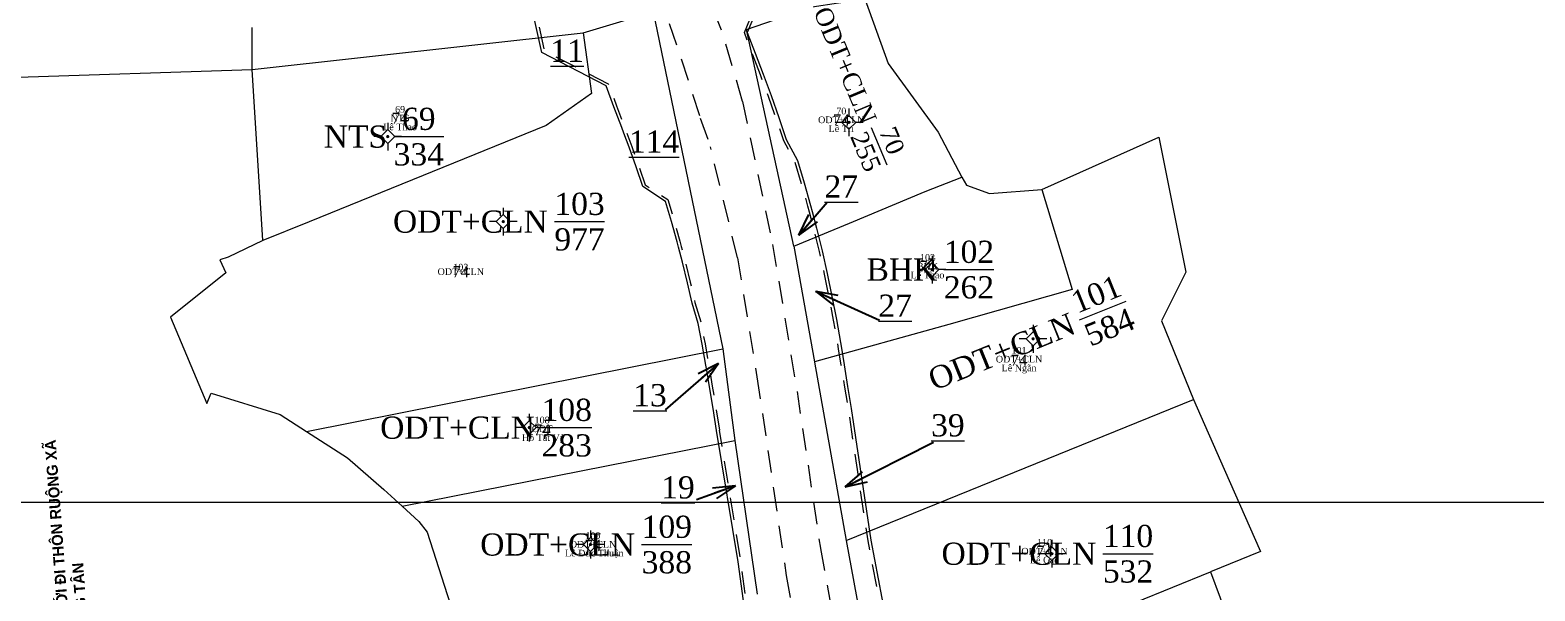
# Model space of a CAD drawing. Header units: metres. Extents: x 548334 to 554281, y 1836929 to 1842487.
# Drawn here: x 551520.8 to 551656.5, y 1839404.9 to 1839455.4 of the extents above; entities that cross this region are included whole.
import ezdxf
from ezdxf.enums import TextEntityAlignment as Align

# ---------------------------------------------------------------- set-up
doc = ezdxf.new("R2010")
doc.units = ezdxf.units.M
doc.header["$MEASUREMENT"] = 0
doc.header["$XCLIPFRAME"] = 0
doc.linetypes.add('DGN Style 2', pattern=[3.355162, 2.013097, -1.342065])
for name, color, linetype, lineweight in [('Level 1', 7, 'Continuous', 0), ('Level 10', 7, 'Continuous', 0), ('Level 11', 7, 'Continuous', 0), ('Level 13', 7, 'Continuous', 0), ('Level 15', 7, 'Continuous', 0), ('Level 2', 7, 'Continuous', 0), ('Level 20', 7, 'Continuous', 0), ('Level 22', 7, 'Continuous', 0), ('Level 30', 7, 'Continuous', 0), ('Level 31', 7, 'Continuous', 0), ('Level 33', 7, 'Continuous', 0), ('Level 4', 7, 'Continuous', 0), ('Level 5', 7, 'Continuous', 0), ('Level 73', 7, 'Continuous', 0)]:
    doc.layers.add(name, color=color, linetype=linetype, lineweight=lineweight)
doc.styles.add('Khung ten', font='VHAVANB.TTF')
doc.styles.add('Style-Times New Roman', font='times.ttf')
doc.styles.add('Style-VHarial', font='VHarial.shx')
doc.styles.add('Style-Vntime', font='Vntime.shx')
doc.dimstyles.get("Standard").update_dxf_attribs({"dimtxt": 0.18, "dimasz": 0.18, "dimexe": 0.18, "dimexo": 0.0625, "dimgap": 0.09, "dimtad": 0, "dimtih": 1, "dimtoh": 1, "dimdec": 4, "dimzin": 0, "dimdsep": 46, "dimtxsty": 'Standard', "dimcen": 0.09, "dimadec": 0, "dimazin": 0, "dimtfac": 1, "dimtdec": 4, "dimtofl": 0, "dimtmove": 0, "dimatfit": 3, "dimfxl": 1, "dimtolj": 1, "dimtzin": 0, "dimarcsym": 0})
picture_1 = doc.add_image_def('image4.tif', size_in_pixel=(20000, 20000))
picture_2 = doc.add_image_def('image55.tif', size_in_pixel=(20000, 20000))
picture_3 = doc.add_image_def('image59.tif', size_in_pixel=(20000, 20000))

# ---------------------------------------------------------------- blocks, each defined once
blk = doc.blocks.new('CENTRD')
at = {"layer": 'Level 11', "linetype": 'Continuous', "lineweight": 0}
h = blk.add_hatch(color=1, dxfattribs=at)
edge = h.paths.add_edge_path()
edge.add_arc((0, 0), 1.5, 0, 360)
at = {"layer": 'Level 11', "color": 1, "linetype": 'Continuous', "lineweight": 0}
for p, q in [((-6.25, 0), (-12.5, 0)), ((0, 6.25), (-6.25, 0)), ((-6.25, 0), (0, -6.25)), ((0, 12.5), (0, 6.25)), ((6.25, 0), (0, 6.25)), ((0, -6.25), (6.25, 0)), ((12.5, 0), (6.25, 0)), ((0, -6.25), (0, -12.5))]:
    blk.add_line(p, q, dxfattribs=at)
blk = doc.blocks.new('N_THUA_18')
at = {"layer": 'Level 13', "color": 7, "linetype": 'Continuous', "lineweight": 0}
blk.add_line((0.537102, 0), (5.063102, 0), dxfattribs=at)
at = {"layer": 'Level 13', "color": 5, "linetype": 'Continuous', "lineweight": 0, "style": 'Style-Vntime'}
blk.add_text('69', height=2, dxfattribs=at).set_placement((2.800102, 1.6), align=Align.MIDDLE_CENTER)
at = {"layer": 'Level 2', "color": 3, "linetype": 'Continuous', "lineweight": 0, "style": 'Style-Vntime'}
blk.add_text('NTS', height=2, dxfattribs=at).set_placement((-0.062898, 0), align=Align.MIDDLE_RIGHT)
at = {"layer": 'Level 4', "color": 1, "linetype": 'Continuous', "lineweight": 0, "style": 'Style-Vntime'}
blk.add_text('334', height=2, dxfattribs=at).set_placement((2.800102, -1.6), align=Align.MIDDLE_CENTER)
blk = doc.blocks.new('N_THUA_19')
at = {"layer": 'Level 13', "color": 7, "linetype": 'Continuous', "lineweight": 0}
blk.add_line((3.128968, 1.30756), (6.487509, 2.711056), dxfattribs=at)
at = {"layer": 'Level 13', "color": 5, "linetype": 'Continuous', "lineweight": 0, "style": 'Style-Vntime'}
blk.add_text('70', height=1.6, rotation=22.679492, dxfattribs=at).set_placement((4.314702, 3.190334), align=Align.MIDDLE_CENTER)
at = {"layer": 'Level 2', "color": 3, "linetype": 'Continuous', "lineweight": 0, "style": 'Style-Vntime'}
blk.add_text('ODT+CLN', height=1.6, rotation=22.679492, dxfattribs=at).set_placement((2.686084, 1.122484), align=Align.MIDDLE_RIGHT)
at = {"layer": 'Level 4', "color": 1, "linetype": 'Continuous', "lineweight": 0, "style": 'Style-Vntime'}
blk.add_text('255', height=1.6, rotation=22.679492, dxfattribs=at).set_placement((5.301776, 0.828283), align=Align.MIDDLE_CENTER)
blk = doc.blocks.new('N_THUA_20')
at = {"layer": 'Level 13', "color": 7, "linetype": 'Continuous', "lineweight": 0}
blk.add_line((4.192842, 1.698824), (8.387605, 3.398426), dxfattribs=at)
at = {"layer": 'Level 13', "color": 5, "linetype": 'Continuous', "lineweight": 0, "style": 'Style-Vntime'}
blk.add_text('101', height=2, rotation=22.056434, dxfattribs=at).set_placement((5.689392, 4.031528), align=Align.MIDDLE_CENTER)
at = {"layer": 'Level 2', "color": 3, "linetype": 'Continuous', "lineweight": 0, "style": 'Style-Vntime'}
blk.add_text('ODT+CLN', height=2, rotation=22.056434, dxfattribs=at).set_placement((3.636754, 1.473512), align=Align.MIDDLE_RIGHT)
at = {"layer": 'Level 4', "color": 1, "linetype": 'Continuous', "lineweight": 0, "style": 'Style-Vntime'}
blk.add_text('584', height=2, rotation=22.056434, dxfattribs=at).set_placement((6.891055, 1.065722), align=Align.MIDDLE_CENTER)
blk = doc.blocks.new('N_THUA_21')
at = {"layer": 'Level 13', "color": 7, "linetype": 'Continuous', "lineweight": 0}
blk.add_line((1.071092, 0), (5.585092, 0), dxfattribs=at)
at = {"layer": 'Level 13', "color": 5, "linetype": 'Continuous', "lineweight": 0, "style": 'Style-Vntime'}
blk.add_text('102', height=2, dxfattribs=at).set_placement((3.328092, 1.6), align=Align.MIDDLE_CENTER)
at = {"layer": 'Level 2', "color": 3, "linetype": 'Continuous', "lineweight": 0, "style": 'Style-Vntime'}
blk.add_text('BHK', height=2, dxfattribs=at).set_placement((0.471092, 0), align=Align.MIDDLE_RIGHT)
at = {"layer": 'Level 4', "color": 1, "linetype": 'Continuous', "lineweight": 0, "style": 'Style-Vntime'}
blk.add_text('262', height=2, dxfattribs=at).set_placement((3.328092, -1.6), align=Align.MIDDLE_CENTER)
blk = doc.blocks.new('N_THUA_22')
at = {"layer": 'Level 13', "color": 7, "linetype": 'Continuous', "lineweight": 0}
blk.add_line((4.614047, 0), (9.148047, 0), dxfattribs=at)
at = {"layer": 'Level 13', "color": 5, "linetype": 'Continuous', "lineweight": 0, "style": 'Style-Vntime'}
blk.add_text('103', height=2, dxfattribs=at).set_placement((6.881047, 1.6), align=Align.MIDDLE_CENTER)
at = {"layer": 'Level 2', "color": 3, "linetype": 'Continuous', "lineweight": 0, "style": 'Style-Vntime'}
blk.add_text('ODT+CLN', height=2, dxfattribs=at).set_placement((4.014047, 0), align=Align.MIDDLE_RIGHT)
at = {"layer": 'Level 4', "color": 1, "linetype": 'Continuous', "lineweight": 0, "style": 'Style-Vntime'}
blk.add_text('977', height=2, dxfattribs=at).set_placement((6.881047, -1.6), align=Align.MIDDLE_CENTER)
blk = doc.blocks.new('N_THUA_23')
at = {"layer": 'Level 13', "color": 7, "linetype": 'Continuous', "lineweight": 0}
blk.add_line((4.61204, 0), (9.15004, 0), dxfattribs=at)
at = {"layer": 'Level 13', "color": 5, "linetype": 'Continuous', "lineweight": 0, "style": 'Style-Vntime'}
blk.add_text('109', height=2, dxfattribs=at).set_placement((6.88104, 1.6), align=Align.MIDDLE_CENTER)
at = {"layer": 'Level 2', "color": 3, "linetype": 'Continuous', "lineweight": 0, "style": 'Style-Vntime'}
blk.add_text('ODT+CLN', height=2, dxfattribs=at).set_placement((4.01204, 0), align=Align.MIDDLE_RIGHT)
at = {"layer": 'Level 4', "color": 1, "linetype": 'Continuous', "lineweight": 0, "style": 'Style-Vntime'}
blk.add_text('388', height=2, dxfattribs=at).set_placement((6.88104, -1.6), align=Align.MIDDLE_CENTER)
blk = doc.blocks.new('N_THUA_24')
at = {"layer": 'Level 13', "color": 7, "linetype": 'Continuous', "lineweight": 0}
blk.add_line((4.618063, 0), (9.144063, 0), dxfattribs=at)
at = {"layer": 'Level 13', "color": 5, "linetype": 'Continuous', "lineweight": 0, "style": 'Style-Vntime'}
blk.add_text('110', height=2, dxfattribs=at).set_placement((6.881063, 1.6), align=Align.MIDDLE_CENTER)
at = {"layer": 'Level 2', "color": 3, "linetype": 'Continuous', "lineweight": 0, "style": 'Style-Vntime'}
blk.add_text('ODT+CLN', height=2, dxfattribs=at).set_placement((4.018063, 0), align=Align.MIDDLE_RIGHT)
at = {"layer": 'Level 4', "color": 1, "linetype": 'Continuous', "lineweight": 0, "style": 'Style-Vntime'}
blk.add_text('532', height=2, dxfattribs=at).set_placement((6.881063, -1.6), align=Align.MIDDLE_CENTER)
blk = doc.blocks.new('N_THUA_47')
at = {"layer": 'Level 13', "color": 7, "linetype": 'Continuous', "lineweight": 0}
blk.add_line((1.10945, 0), (5.64745, 0), dxfattribs=at)
at = {"layer": 'Level 13', "color": 5, "linetype": 'Continuous', "lineweight": 0, "style": 'Style-Vntime'}
blk.add_text('108', height=2, dxfattribs=at).set_placement((3.37845, 1.6), align=Align.MIDDLE_CENTER)
at = {"layer": 'Level 2', "color": 3, "linetype": 'Continuous', "lineweight": 0, "style": 'Style-Vntime'}
blk.add_text('ODT+CLN', height=2, dxfattribs=at).set_placement((0.50945, 0), align=Align.MIDDLE_RIGHT)
at = {"layer": 'Level 4', "color": 1, "linetype": 'Continuous', "lineweight": 0, "style": 'Style-Vntime'}
blk.add_text('283', height=2, dxfattribs=at).set_placement((3.37845, -1.6), align=Align.MIDDLE_CENTER)
blk = doc.blocks.new('TerminatorOpen_0.5')
at = {"color": 0, "linetype": 'ByBlock', "lineweight": -2}
for q in [(-1, 0.25), (-1, 0), (-1, -0.25)]:
    blk.add_line((0, 0), q, dxfattribs=at)

msp = doc.modelspace()

# ---------------------------------------------------------------- linework, layer by layer
at = {"layer": 'Level 1', "color": 1, "linetype": 'DGN Style 2', "flags": 128}
for points in [[(551560.7046, 1839827.5471), (551559.7354, 1839829.2966), (551558.7661, 1839831.0459), (551557.7969, 1839832.7955), (551556.9473, 1839834.3289), (551556.4492, 1839836.3393), (551553.3145, 1839841.9972), (551552.6566, 1839843.2153), (551551.82, 1839844.8614), (551551.0122, 1839846.5699), (551550.8666, 1839848.5125), (551550.1968, 1839850.1678), (551549.6339, 1839851.6741), (551549.559, 1839851.8835), (551548.9711, 1839853.6148), (551548.4525, 1839855.3682), (551547.9648, 1839857.1285), (551547.5277, 1839858.9018), (551547.4861, 1839859.0829), (551547.1408, 1839860.6902), (551546.8054, 1839862.487), (551546.5295, 1839864.2417), (551545.5048, 1839865.9646), (551545.3171, 1839867.858), (551545.1872, 1839869.7031), (551545.1537, 1839870.3609), (551545.1101, 1839871.5539), (551545.0847, 1839873.4915), (551546.5647, 1839875.2976), (551546.6207, 1839876.6578), (551546.6388, 1839876.9296), (551546.6444, 1839877.0283), (551546.7581, 1839879.025), (551546.872, 1839881.0237), (551547.017, 1839883.0187), (551547.283, 1839887.6866), (551547.5924, 1839896.1628), (551547.7063, 1839898.1621), (551547.8052, 1839899.8992), (551547.9338, 1839902.1557), (551548.16, 1839906.1282), (551547.9372, 1839908.1441), (551548.0522, 1839910.1618), (551548.1659, 1839912.1586), (551548.1946, 1839912.6608), (551548.2917, 1839913.8448), (551548.5163, 1839915.4352), (551549.0962, 1839916.9258), (551549.5148, 1839918.417), (551550.0379, 1839919.8943), (551550.3343, 1839920.6149), (551550.6627, 1839921.3434), (551551.3189, 1839922.5172), (551551.4253, 1839922.7107), (551552.3056, 1839924.1781), (551538.449, 1839923.1942), (551538.0448, 1839922.053), (551537.407, 1839919.7804), (551537.1277, 1839917.4229), (551536.7965, 1839915.0765), (551536.6516, 1839913.3122), (551536.6234, 1839912.8161), (551536.5096, 1839910.8193), (551536.3952, 1839908.8107), (551536.091, 1839906.8247), (551535.9779, 1839904.8399), (551535.8642, 1839902.8431), (551535.7504, 1839900.8464), (551535.7357, 1839900.5868), (551535.6367, 1839898.8496), (551535.5228, 1839896.8502), (551534.8654, 1839888.3939), (551534.7131, 1839885.7209), (551534.5997, 1839883.7299), (551534.5797, 1839881.7278), (551534.4656, 1839879.7252), (551534.3519, 1839877.7285), (551534.3463, 1839877.6308), (551534.3337, 1839877.3078), (551534.2583, 1839875.4783), (551532.1367, 1839873.3187), (551532.1645, 1839871.1981), (551532.217, 1839869.7668), (551532.257, 1839868.9811), (551532.4128, 1839866.7648), (551532.6358, 1839864.5158), (551532.2041, 1839862.2111), (551532.546, 1839860.0359), (551532.9573, 1839857.8324), (551533.3813, 1839855.859), (551533.4309, 1839855.6434), (551533.9677, 1839853.4657), (551534.5364, 1839851.4123), (551537.4882, 1839850.0109), (551538.2224, 1839847.8489), (551538.3092, 1839847.6062), (551538.9788, 1839845.8144), (551539.7733, 1839843.8512), (551541.5452, 1839842.271), (551542.4849, 1839840.2836), (551543.4565, 1839838.3718), (551544.221, 1839836.9562), (551544.4628, 1839836.52), (551547.3292, 1839831.3462), (551549.649, 1839830.345), (551553.7141, 1839823.0077), (551560.7346, 1839802.0441), (551559.2583, 1839799.9542), (551559.4306, 1839798.2221), (551559.554, 1839796.4271), (551559.5562, 1839796.3867), (551559.6252, 1839794.5518), (551559.6377, 1839792.7225), (551559.7183, 1839790.8803), (551559.6171, 1839789.0334), (551559.5046, 1839787.6577), (551559.4579, 1839787.1584), (551559.2721, 1839785.17), (551559.1319, 1839783.1743), (551558.9454, 1839781.1801), (551558.7611, 1839779.2081), (551559.1516, 1839772.842), (551557.4049, 1839757.1608), (551556.7085, 1839746.2273), (551555.3855, 1839735.0083), (551554.1642, 1839721.6168), (551552.9189, 1839708.4353), (551552.0936, 1839699.574), (551551.9212, 1839697.6812), (551551.7477, 1839695.6681), (551551.6003, 1839693.6518), (551551.4467, 1839691.635), (551551.3033, 1839689.6184), (551551.2315, 1839688.5495), (551551.1701, 1839687.6027), (551551.0649, 1839685.5837), (551550.9517, 1839683.5642), (551550.9037, 1839682.6458), (551550.8492, 1839681.556), (551550.9237, 1839679.5293), (551550.8406, 1839677.5019), (551550.6246, 1839667.2072), (551549.2239, 1839650.5265), (551547.7793, 1839612.9993), (551547.1855, 1839577.9239), (551546.5806, 1839573.5396), (551546.5726, 1839572.9275), (551546.8937, 1839569.4361), (551547.1269, 1839559.7047), (551548.1038, 1839537.1236), (551547.9734, 1839535.0353), (551548.2511, 1839533.0098), (551548.5613, 1839530.9657), (551548.9008, 1839528.9251), (551548.9058, 1839528.8963), (551549.269, 1839526.8916), (551549.6665, 1839524.8626), (551550.0963, 1839522.8232), (551550.2824, 1839520.7436), (551550.7634, 1839518.7458), (551551.2771, 1839516.7388), (551551.662, 1839515.3083), (551551.8191, 1839514.7403), (551552.3901, 1839512.7483), (551552.9875, 1839510.7712), (551553.7122, 1839508.8287), (551554.3692, 1839506.8592), (551555.0523, 1839504.9051), (551555.7635, 1839502.9603), (551555.9107, 1839502.5688), (551557.7557, 1839501.6627), (551559.2199, 1839497.788), (551559.321, 1839492.237), (551559.727, 1839481.8083), (551559.8012, 1839481.6122), (551562.9187, 1839473.3004), (551564.9021, 1839459.6796), (551566.4808, 1839456.7788), (551567.1612, 1839453.6051), (551572.9452, 1839450.6023), (551573.686, 1839448.642), (551574.5869, 1839446.2575), (551575.0606, 1839444.9806), (551575.6881, 1839443.2111), (551576.2576, 1839441.5159), (551578.3097, 1839440.1844), (551578.8812, 1839438.2748), (551579.3963, 1839436.4431), (551579.5256, 1839435.964), (551579.8814, 1839434.6013), (551580.3352, 1839432.753), (551580.7561, 1839430.9073), (551581.3042, 1839429.0761), (551581.6677, 1839427.1943), (551581.9978, 1839425.3178), (551582.0757, 1839424.8471), (551582.3171, 1839423.3664), (551582.961, 1839419.4186)], [(551586.661937, 1839451.407237), (551585.955037, 1839453.278137), (551585.21271, 1839455.24252), (551587.828967, 1839461.441905), (551586.829125, 1839464.467656), (551585.503981, 1839467.446847), (551578.779313, 1839479.275362), (551573.933668, 1839486.925551), (551573.846878, 1839487.155093), (551568.643402, 1839494.751259), (551565.44762, 1839504.71549), (551564.1717, 1839508.597115)], [(551635.187483, 1839266.607931), (551634.770495, 1839268.563874), (551634.353186, 1839270.521893), (551633.214729, 1839276.303911), (551629.786498, 1839294.026186), (551629.611297, 1839294.831676), (551625.678674, 1839311.171384), (551625.235236, 1839313.251948), (551624.724837, 1839315.188147), (551624.306692, 1839317.149986), (551623.993945, 1839318.616837), (551623.884347, 1839319.126134), (551623.425833, 1839321.161789), (551622.935338, 1839323.193067), (551622.476285, 1839325.22941), (551621.925209, 1839327.238234), (551621.35992, 1839329.182843), (551621.34248, 1839329.241073), (551620.728423, 1839331.236633), (551620.082473, 1839333.226212), (551619.486171, 1839335.228524), (551618.782255, 1839337.189114), (551618.04624, 1839339.144131), (551617.903219, 1839339.513595), (551617.316138, 1839341.024216), (551616.60564, 1839342.893912), (551615.537067, 1839345.643184), (551612.261983, 1839354.18917), (551608.537052, 1839364.224885), (551606.001886, 1839371.445081), (551604.010767, 1839376.567929), (551603.841791, 1839377.005981), (551603.18888, 1839378.763579), (551602.573548, 1839380.526918), (551601.872981, 1839382.272771), (551601.323231, 1839384.077508), (551600.824529, 1839385.838448), (551600.811562, 1839385.885995), (551600.338487, 1839387.695718), (551599.802003, 1839389.498697), (551599.671589, 1839390.075143), (551599.39372, 1839391.362502), (551599.320942, 1839393.261642), (551598.99699, 1839395.08676), (551598.935704, 1839395.45739), (551598.678159, 1839397.036765), (551598.356696, 1839399.007373), (551596.368067, 1839409.445197), (551594.601878, 1839421.318989), (551594.280259, 1839423.291264), (551593.958261, 1839425.26515), (551593.716902, 1839426.745298), (551593.631258, 1839427.263452), (551593.266744, 1839429.33502), (551592.867661, 1839431.400427), (551592.449489, 1839433.461248), (551591.982217, 1839435.510699), (551591.480646, 1839437.553217), (551591.087569, 1839439.059147), (551590.945383, 1839439.585772), (551590.375799, 1839441.610915), (551589.779703, 1839443.602869), (551588.760808, 1839445.482271), (551588.085681, 1839447.491806), (551587.384981, 1839449.46764), (551586.852574, 1839450.902831), (551586.661945, 1839451.407216)], [(551623.278705, 1839266.114326), (551622.860908, 1839268.074067), (551621.457187, 1839273.794301), (551618.096346, 1839291.530351), (551617.917292, 1839292.343921), (551614.389065, 1839308.768415), (551613.944245, 1839310.854992), (551613.470145, 1839312.798891), (551612.741156, 1839316.218659), (551612.640653, 1839316.685668), (551612.221367, 1839318.54711), (551611.779724, 1839320.376212), (551611.708783, 1839322.332503), (551611.194992, 1839324.205664), (551610.676604, 1839325.988775), (551610.659645, 1839326.045545), (551610.096577, 1839327.875267), (551609.497777, 1839329.719758), (551608.528843, 1839331.40963), (551607.891645, 1839333.184286), (551607.219164, 1839334.970659), (551607.087982, 1839335.309604), (551606.501694, 1839336.81793), (551605.804995, 1839338.692927), (551604.735891, 1839341.443565), (551601.473393, 1839349.989965), (551597.774787, 1839360.037229), (551594.780308, 1839367.083297), (551594.057207, 1839368.943798), (551593.332632, 1839370.807833), (551592.789332, 1839372.205775), (551592.599105, 1839372.698829), (551591.861622, 1839374.683918), (551591.170059, 1839376.666086), (551590.792548, 1839378.766444), (551590.17237, 1839380.802188), (551589.611379, 1839382.783525), (551589.598142, 1839382.832091), (551589.063297, 1839384.877732), (551588.53074, 1839386.921931), (551588.387007, 1839387.556774), (551588.075687, 1839388.999296), (551587.353152, 1839391.012436), (551586.986013, 1839393.080425), (551586.917098, 1839393.497599), (551586.659546, 1839395.076407), (551586.338154, 1839397.047288), (551584.896449, 1839407.572425), (551582.96104, 1839419.418543)]]:
    msp.add_lwpolyline(points, dxfattribs=at)
at = {"layer": 'Level 10', "color": 7, "linetype": 'Continuous', "lineweight": 0}
for p, q in [((551589.67, 1839435.99), (551591.53, 1839425.56)), ((551545.72, 1839419.3), (551583.27, 1839426.73)), ((551583.27, 1839426.73), (551584.36, 1839418.49)), ((551594.4, 1839409.47), (551625.72, 1839422.16)), ((551554.36, 1839412.55), (551584.36, 1839418.49)), ((551584.36, 1839418.49), (551586.38, 1839404.63)), ((551594.4, 1839409.47), (551597.17, 1839394.4)), ((551627.26, 1839406.66), (551630.0186, 1839399.1507))]:
    msp.add_line(p, q, dxfattribs=at)
at = {"layer": 'Level 10', "color": 7, "linetype": 'Continuous', "lineweight": 0, "flags": 128}
for points in [[(551589.67, 1839435.99), (551585.41, 1839455.5), (551591.32, 1839457.56), (551596.08, 1839458.29), (551598.18, 1839452.44), (551602.68, 1839446.26), (551604.84, 1839442.2)], [(551570.69, 1839455.22), (551576.98, 1839457.1), (551583.27, 1839426.73)], [(551541.8, 1839436.51), (551540.84, 1839451.9), (551570.69, 1839455.22)], [(551570.69, 1839455.22), (551571.44, 1839449.75), (551567.33, 1839446.85), (551545.98, 1839438.17), (551541.8, 1839436.51)], [(551612.04, 1839441.09), (551622.58, 1839445.8), (551625.02, 1839433.63), (551622.82, 1839429.26), (551625.72, 1839422.16)], [(551589.67, 1839435.99), (551594.7, 1839438.06), (551601.52, 1839440.91), (551604.84, 1839442.2)], [(551604.84, 1839442.2), (551605.26, 1839441.48), (551607.33, 1839440.72), (551612.04, 1839441.09)], [(551612.04, 1839441.09), (551614.77, 1839432.09), (551603.65, 1839428.92), (551591.53, 1839425.56)], [(551541.8, 1839436.51), (551538.66, 1839435), (551537.9231, 1839434.7665), (551538.47, 1839433.57), (551533.46, 1839429.59), (551536.7321, 1839421.8083), (551537.15, 1839422.73), (551543.35, 1839420.82), (551545.72, 1839419.3)], [(551591.53, 1839425.56), (551591.53, 1839425.55), (551594.4, 1839409.47)], [(551625.72, 1839422.16), (551628.49, 1839415.89), (551631.75, 1839408.49), (551627.26, 1839406.66)], [(551545.72, 1839419.3), (551549.44, 1839416.92), (551552.71, 1839414.07), (551554.36, 1839412.55)], [(551554.36, 1839412.55), (551555.85, 1839411.18), (551556.6, 1839410.23), (551559.98, 1839399.73)], [(551597.17, 1839394.4), (551610.26, 1839399.73), (551627.26, 1839406.66)]]:
    msp.add_lwpolyline(points, dxfattribs=at)
at = {"layer": 'Level 22', "color": 1, "linetype": 'DGN Style 2'}
for p, q in [((551585.06, 1839449.02), (551587.76, 1839436.13)), ((551584.6, 1839434.93), (551582.16, 1839444.95)), ((551584.6, 1839434.93), (551586.35, 1839424.22)), ((551586.35, 1839424.22), (551587.85, 1839414.11)), ((551587.85, 1839414.11), (551588.99, 1839406.33)), ((551588.99, 1839406.33), (551589.72, 1839402.32))]:
    msp.add_line(p, q, dxfattribs=at)
at = {"layer": 'Level 22', "color": 1, "linetype": 'DGN Style 2', "lineweight": 0}
msp.add_line((551581.24, 1839447.51), (551582.16, 1839444.95), dxfattribs=at)
at = {"layer": 'Level 22', "color": 1, "linetype": 'DGN Style 2', "flags": 128}
for points in [[(551568.78, 1839481.06), (551573.18, 1839471.12), (551579.46, 1839453.07), (551581.24, 1839447.51)], [(551585.06, 1839449.02), (551583.25, 1839455.21), (551576.64, 1839471.49), (551572.59, 1839481.51)], [(551587.76, 1839436.13), (551589.94, 1839423.05), (551592.07, 1839408.78)], [(551592.07, 1839408.74), (551592.92, 1839404.1), (551595.71, 1839390.11)]]:
    msp.add_lwpolyline(points, dxfattribs=at)
at = {"layer": 'Level 22', "color": 1, "linetype": 'DGN Style 2'}
msp.add_arc((551593.0698, 1839408.76), 1, 178.854008, 181.145992, dxfattribs=at)
at = {"layer": 'Level 30', "color": 1, "linetype": 'Continuous', "flags": 128}
for points in [[(551588.0958, 1839461.4312), (551585.4819, 1839455.2374), (551586.1889, 1839453.3665), (551586.8958, 1839451.4956), (551587.0867, 1839450.9905), (551587.62, 1839449.5529), (551588.322, 1839447.5734), (551588.9909, 1839445.5824), (551590.0118, 1839443.6993), (551590.6159, 1839441.6806), (551591.1864, 1839439.6522), (551591.3292, 1839439.1233), (551591.723, 1839437.6146), (551592.2255, 1839435.5683), (551592.6939, 1839433.5139), (551593.1129, 1839431.449), (551593.5126, 1839429.3804), (551593.8777, 1839427.3055), (551593.9636, 1839426.7858), (551594.205, 1839425.3054), (551594.527, 1839423.3315), (551594.8489, 1839421.3575), (551596.6146, 1839409.487), (551598.6029, 1839399.0509)], [(551586.0909, 1839397.0102), (551584.6492, 1839407.5353), (551582.7143, 1839419.3783), (551582.3924, 1839421.3522), (551582.0704, 1839423.3262), (551581.829, 1839424.8066), (551581.7514, 1839425.2757), (551581.4218, 1839427.1489), (551581.0611, 1839429.0164), (551580.5142, 1839430.8436), (551580.0919, 1839432.6954), (551579.639, 1839434.5399), (551579.284, 1839435.8999), (551579.1553, 1839436.3767), (551578.6411, 1839438.2051), (551578.0965, 1839440.0247), (551576.0484, 1839441.3536), (551575.4518, 1839443.1295), (551574.8256, 1839444.8953), (551574.3499, 1839446.1776), (551574.159, 1839446.6827), (551573.4521, 1839448.5536), (551572.7451, 1839450.4245), (551566.9414, 1839453.4375), (551566.2439, 1839456.691)]]:
    msp.add_lwpolyline(points, dxfattribs=at)
at = {"layer": 'Level 31', "color": 3, "linetype": 'Continuous', "lineweight": 0}
msp.add_line((551540.84, 1839451.9), (551540.82, 1839455.68), dxfattribs=at)
at = {"layer": 'Level 31', "color": 3, "linetype": 'Continuous', "lineweight": 0, "flags": 128}
msp.add_lwpolyline([(551500, 1839451.23), (551503.24, 1839451.37), (551504.46, 1839449.31), (551506.65, 1839449.83), (551509.41, 1839450.39), (551513.98, 1839451.46), (551518.81, 1839451.17), (551540.84, 1839451.9)], dxfattribs=at)
at = {"layer": 'Level 33', "color": 7, "linetype": 'Continuous', "lineweight": 0, "flags": 128}
msp.add_lwpolyline([(551461.189874, 1839795.142617), (551725.816874, 1839795.142617), (551725.816874, 1839412.903617), (551461.189874, 1839412.903617), (551461.189874, 1839795.142617)], close=True, dxfattribs=at)

# ---------------------------------------------------------------- block references
at = {"layer": 'Level 1', "color": 7, "linetype": 'Continuous', "lineweight": 0, "xscale": 2, "yscale": 2, "zscale": 2}
for p, rotation in [((551590.112042, 1839436.986287), 229.219335), ((551584.407645, 1839414.402092), 19.879656)]:
    msp.add_blockref('TerminatorOpen_0.5', p, dxfattribs=dict(at, rotation=rotation))
at = {"layer": 'Level 11', "color": 1, "linetype": 'Continuous', "lineweight": 0, "xscale": 0.1, "yscale": 0.1, "zscale": 0.1}
for p in [(551594.64, 1839447.14), (551553.06, 1839445.86), (551563.47, 1839438.2), (551602.14, 1839433.88), (551611.25, 1839427.64), (551565.82, 1839419.64), (551571.34, 1839409.11), (551612.93, 1839408.28)]:
    msp.add_blockref('CENTRD', p, dxfattribs=at)
at = {"layer": 'Level 2', "color": 3, "linetype": 'Continuous', "lineweight": 0, "rotation": 270}
msp.add_blockref('N_THUA_19', (551595.344, 1839449.809476), dxfattribs=at)
at = {"layer": 'Level 2', "color": 3, "linetype": 'Continuous', "lineweight": 0}
for name, p in [('N_THUA_18', (551553.06, 1839445.86)), ('N_THUA_22', (551563.47, 1839438.2)), ('N_THUA_21', (551602.14, 1839433.88)), ('N_THUA_20', (551611.25, 1839427.64)), ('N_THUA_47', (551565.82, 1839419.64)), ('N_THUA_23', (551571.34, 1839409.11)), ('N_THUA_24', (551612.93, 1839408.28))]:
    msp.add_blockref(name, p, dxfattribs=at)

# ---------------------------------------------------------------- texts
at = {"layer": 'Level 15', "color": 3, "linetype": 'Continuous', "lineweight": 0, "char_height": 0.6, "attachment_point": 5, "style": 'Style-Times New Roman'}
for s, insert, line_spacing_factor in [('69\\PNTS\\PLê Thao', (551554.171224, 1839447.516697), 0.790495), ('70\\PODT+CLN\\PLê Tri', (551593.955852, 1839447.364311), 0.790495), ('103\\PODT+CLN\\P ', (551559.645212, 1839433.689949), 0.401597), ('102\\PBHK\\PLê Thao', (551601.731441, 1839434.176696), 0.790495), ('101\\PODT+CLN\\PLê Ngãn', (551609.983896, 1839425.710963), 0.790495), ('108\\PODT\\P Hồ Tất Vỹ', (551566.978794, 1839419.434382), 0.790495), ('109\\PODT+CLN\\P Lê Đức Thuận', (551571.568811, 1839409.052323), 0.790495), ('110\\PODT+CLN\\PLê Cao', (551612.284645, 1839408.505074), 0.790495)]:
    msp.add_mtext(s, dxfattribs=dict(at, insert=insert, line_spacing_factor=line_spacing_factor))
at = {"layer": 'Level 20', "color": 7, "linetype": 'Continuous', "lineweight": 0, "char_height": 1, "attachment_point": 5, "line_spacing_factor": 0.6, "style": 'Style-Times New Roman'}
for insert in [(551554.171224, 1839447.516697), (551593.955852, 1839447.364311), (551559.645212, 1839433.689949), (551601.731441, 1839434.176696), (551609.983896, 1839425.710963), (551566.978794, 1839419.434382), (551571.568811, 1839409.052323), (551612.284645, 1839408.505074)]:
    msp.add_mtext('74', dxfattribs=dict(at, insert=insert))
at = {"layer": 'Level 5', "color": 5, "linetype": 'Continuous', "lineweight": 0, "style": 'Style-Vntime'}
for s, p in [('%%u11%%U', (551569.233005, 1839453.591739)), ('%%u114%%U', (551577.0699, 1839445.412396)), ('%%u27%%U', (551593.954567, 1839441.358548)), ('%%u27%%U', (551598.806179, 1839430.621031)), ('%%u13%%U', (551576.703537, 1839422.563217)), ('%%u39%%U', (551603.568298, 1839419.851504)), ('%%u19%%U', (551579.227608, 1839414.259042))]:
    msp.add_text(s, height=2, dxfattribs=at).set_placement(p, align=Align.MIDDLE_CENTER)
at = {"layer": 'Level 73', "color": 7, "insert": (551523.23322, 1839403.147918), "char_height": 1, "width": 34.67701, "attachment_point": 2, "rotation": 94.19148757, "style": 'Khung ten'}
msp.add_mtext('\\f.VnAvantH|b1|i0|c00|p39;tuyÕn hïng v\xad¬ng míi ®i th«n ruéng x· h\xadíng t©n', dxfattribs=at)

# ---------------------------------------------------------------- pictures from other files: only their frames are drawn
at = {"layer": 'Level 1', "color": 7, "linetype": 'Continuous', "lineweight": 0}
image = msp.add_image(picture_3, insert=(550971.295944, 1839166.800817), size_in_units=(795.628, 795.628), dxfattribs=at)
image.set_boundary_path([(-0.5, -0.5), (-0.5, 19999.5), (19999.5, 19999.5), (19999.5, -0.5), (-0.5, -0.5)])
image = msp.add_image(picture_1, insert=(551227.400399, 1839164.071738), size_in_units=(634.464, 634.464), dxfattribs=at)
image.set_boundary_path([(-0.5, -0.5), (-0.5, 19999.5), (19999.5, 19999.5), (19999.5, -0.5), (-0.5, -0.5)])
image = msp.add_image(picture_2, insert=(551486.844058, 1838790.083426), size_in_units=(700.538, 700.538), dxfattribs=at)
image.set_boundary_path([(-0.5, -0.5), (-0.5, 19999.5), (19999.5, 19999.5), (19999.5, -0.5), (-0.5, -0.5)])

# ---------------------------------------------------------------- leaders
for points in [[(551590.112042, 1839436.986287), (551592.675531, 1839439.958144)], [(551591.624045, 1839431.946745), (551597.409405, 1839429.321838)], [(551582.890847, 1839425.421275), (551578.086057, 1839421.256995)], [(551594.302226, 1839414.302218), (551602.28161, 1839418.337706)], [(551584.407645, 1839414.402092), (551580.899588, 1839413.133602)]]:
    msp.add_leader(points, dimstyle='Standard', override={"dimtxt": 2, "dimasz": 2, "dimgap": 1, "dimtad": 1, "dimtxsty": 'Style-VHarial', "dimldrblk": 'TerminatorOpen_0.5'}, dxfattribs=at)

doc.saveas('drawing.dxf')
